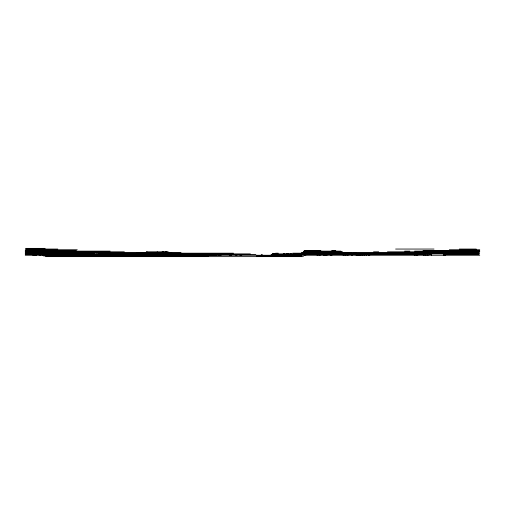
<?xml version="1.0" encoding="UTF-8"?>
<svg xmlns="http://www.w3.org/2000/svg" width="505" height="505" viewBox="0 0 505 505"><rect width="100%" height="100%" fill="white"/><g stroke="black" fill="none" stroke-linecap="round" stroke-linejoin="round"><path stroke-width="0.76" d="M49.162 254.564L49.155 255.259L47.205 254.564L47.293 253.876L49.162 254.564L51.321 253.876L53.309 254.564M152.775 255.259L152.819 254.564M129.52 254.564L127.443 255.259L127.412 253.876M55.809 254.564L55.891 253.876L57.469 254.564M131.603 253.876L131.515 254.564L133.68 253.876M44.213 253.188L44.301 252.5L41.082 253.188M200.845 254.564L200.7 255.259L205.043 253.876L204.879 254.564L202.959 255.259L202.959 253.876L199.185 255.259L200.712 254.564L200.605 253.876L198.718 254.564L200.188 253.876M302.729 252.5L304.262 251.812L304.117 252.5L305.771 251.812L304.117 251.812L302.817 252.5L304.446 251.812M221.133 254.564L220.975 255.259L218.204 254.564L216.127 255.259L214.051 254.564L211.557 255.259M295.002 254.564L293.563 255.259L295.816 254.564L293.657 255.259L293.822 254.564M231.366 254.564L231.189 255.259L228.595 254.564L229.289 253.876L231.284 254.564L231.366 255.259L228.595 254.564M187.052 254.564L187.235 253.876L185.051 254.564M290.653 253.876L290.261 255.259L291.644 253.876M118.517 254.564L120.512 255.259L120.512 254.564L122.595 255.259L122.797 254.564L124.52 255.259M296.839 254.564L297.047 253.876L294.522 255.259L295.198 253.876M99.731 254.564L99.479 255.259L102.73 253.876L104.996 254.564L103.885 253.876L101.309 254.564L101.808 253.876L103.197 255.259M140.605 253.876L140.352 254.564L142.688 253.876M171.851 253.188L167.628 251.812L146.841 251.812L144.506 253.188L144.765 252.5M310.777 251.124L311.042 250.436L306.264 250.436L304.117 251.124L306.901 250.436M149.202 253.876L148.906 254.564L150.926 253.876L151.001 255.259L153.078 254.564L153.078 255.259L157.592 253.876L158.911 255.259L160.009 254.564L162.086 255.259L164.163 254.564L166.24 255.259L166.177 254.564L168.234 255.259L168.184 254.564L166.934 253.876M157.036 255.259L157.339 254.564M177.179 254.564L176.87 255.259L174.414 253.876L174.553 254.564M294.737 254.564L294.415 255.259L297.186 254.564L297.331 255.259L299.743 253.876L297.653 255.259L300.368 254.564M123.283 254.564L122.942 255.259L125.366 254.564M272.94 255.259L273.634 253.876L271.015 255.259M191.521 254.564L191.875 253.876L189.703 254.564M144.07 253.188L144.436 252.5L144.935 253.188L146.841 251.812L148.23 253.188M296.965 254.564L297.325 253.876M275.32 253.876L274.568 255.259L277.788 253.876L277.1 255.259L279.865 254.564M169.705 253.188L170.084 252.5M153.028 254.564L152.624 255.259L154.309 254.564L154.7 255.259L157.238 254.564M337.094 251.812L336.677 252.5L338.76 251.812M189.318 254.564L189.741 253.876L187.387 254.564M86.828 252.5L87.258 251.812L90.029 253.188M330.447 252.5L330.882 251.812M417.818 253.876L416.328 255.259M43.613 254.564L43.171 255.259L41.334 254.564M158.665 253.188L163.368 251.812L162.484 253.188L165.552 251.812M84.486 253.876L84.026 254.564L87.112 253.876L87.573 254.564L90.029 253.876M460.535 250.436L460.03 251.124L464.991 250.436M456.539 250.436L456.028 251.124L459.31 250.436M207.719 253.876L207.119 254.564L211.279 255.259L211.279 254.564L209.272 253.876M273.773 255.259L274.991 253.876M193.888 253.876L193.264 254.564L193.958 253.876L191.875 254.564M294.011 254.564L293.38 255.259L293.721 254.564L291.417 255.259M273.388 255.259L274.726 253.876M286.101 253.876L284.763 255.259L286.966 253.876M154.473 255.259L155.155 254.564L152.996 255.259M116.358 253.876L115.664 254.564L117.053 253.876M141.299 253.876L141.299 255.259L144.07 254.564L144.765 253.876L146.147 255.259M150.307 253.188L151.001 252.5M312.431 251.124L313.125 250.436M357.464 253.876L356.082 255.259L360.014 253.876L358.462 254.564M293.664 255.259L294.371 254.564M142.902 254.564L143.666 253.876L141.993 254.564L139.917 253.876L139.917 254.564L137.865 253.876M344.757 253.876L343.147 255.259L345.313 253.876M424.099 254.564L423.285 255.259L425.027 254.564L425.475 254.564L425.172 255.259L427.413 254.564L427.331 255.259L429.326 254.564L431.522 254.564L431.598 255.259M473.501 249.741L472.648 250.436L475.937 249.741M156.133 255.259L156.998 254.564L153.772 255.259M87.573 254.564L86.677 255.259L90.313 254.564M286.979 255.259L287.907 254.564M318.017 254.564L317.045 255.259L319.356 254.564L319.356 255.259L321.439 254.564M353.999 253.876L351.922 255.259L350.577 253.876L347.377 255.259L348.841 253.876L345.098 255.259L347.074 253.876M145.768 254.564L144.765 255.259L146.841 254.564M321.439 252.5L322.455 251.812M156.411 253.876L155.388 254.564L159.315 253.876M200.883 254.564L201.924 253.876L197.405 255.259M270.63 255.259L272.713 253.876L271.74 255.259L274.322 253.876L279.814 255.259L278.482 254.564M290.287 253.876L288.178 255.259L290.615 253.876M286 255.259L288.178 253.876M197.499 255.259L198.598 254.564L198.648 255.259L200.605 253.876L199.103 254.564M287.755 254.564L288.873 253.876M97.654 254.564L98.803 253.876M294.188 255.259L296.498 253.876M302.924 252.5L304.117 251.812M303.076 252.5L304.288 251.812M186.332 254.564L187.576 253.876M117.949 253.876L116.674 254.564L118.833 253.876M161.392 253.188L160.009 252.5L159.542 253.188L163.368 251.812M102.168 254.564L103.462 253.876L104.276 254.564L105.627 253.876M359.465 254.564L358.159 255.259L360.235 254.564M345.098 255.259L347.762 253.876M288.26 255.259L290.943 253.876L289.251 254.564L290.949 255.259L288.98 254.564L288.873 255.259L286.796 254.564L288.683 255.259L288.323 254.564L288.664 253.876L284.719 254.564L283.33 253.876M343.52 253.876L342.169 254.564L342.22 253.876L339.928 254.564L338.76 253.876M55.386 253.876L54.003 254.564L55.386 255.259M100.426 254.564L101.808 253.876L100.426 255.259L99.731 253.876M145.459 254.564L146.841 253.876L146.841 255.259L151.689 253.876L152.655 254.564L155.155 253.876M162.086 254.564L163.468 253.876L164.857 254.564L165.293 253.876L166.934 254.564M315.202 250.436L315.202 251.124L316.584 250.436M197.101 255.259L198.534 254.564M185.543 254.564L187.027 253.876L184.95 254.564L182.905 253.876M120.203 253.876L118.65 254.564L121.067 253.876M159.921 253.876L157.648 254.564L159.214 253.876M184.95 254.564L186.515 253.876M469.94 250.436L468.318 251.124L470.395 250.436L470.281 251.124L472.427 250.436M278.255 254.564L276.595 255.259L279.631 254.564M299.635 254.564L301.346 253.876M198.995 255.259L200.712 254.564M309.199 251.124L310.922 250.436L313.113 251.124L314.849 250.436M287.667 255.259L289.416 254.564M356.442 255.259L360.014 253.876M90.723 255.259L92.535 254.564M299.49 254.564L297.66 255.259L301.58 253.876M191.641 254.564L193.491 253.876M155.155 255.259L157.042 254.564M152.655 254.564L150.755 255.259L150.307 254.564M154.094 254.564L156.032 253.876M157.863 254.564L155.849 255.259L155.849 254.564M315.202 251.124L317.216 250.436M151.001 254.564L153.072 253.876M166.24 253.188L168.323 252.5L171.479 253.188M209.196 254.564L211.279 253.876L208.666 254.564M295.804 255.259L297.881 254.564M368.549 255.259L370.626 254.564M414.277 255.259L418.437 253.876M127.386 254.564L129.52 253.876L127.329 254.564L127.216 253.876M30.167 252.5L28.002 253.188L27.952 252.5M157.655 254.564L159.839 253.876M305.291 252.5L307.583 251.812L306.655 252.5L309.66 251.812M337.763 253.876L335.472 254.564L335.787 253.876L330.447 255.259L330.118 254.564M141.299 254.564L143.641 253.876L144.07 254.564M304.149 252.5L306.529 251.812L306.396 252.5L308.965 251.812L342.346 251.812L340.383 252.5L340.61 253.188L338.502 251.812M416.354 255.259L418.74 254.564L424.162 254.564M143.376 254.564L145.882 253.876M328.364 254.564L325.807 255.259L326.287 254.564L323.516 255.259L323.516 254.564M91.001 253.876L91.418 254.564L94.189 253.876M158.62 253.188L161.392 252.5L162.78 253.188L165.552 252.5L167.837 253.188L167.168 252.5M180.79 253.876L178.019 254.564L177.324 253.876M277.788 254.564L275.017 255.259L274.322 254.564M306.889 254.564L304.117 255.259L304.117 254.564M104.055 255.259L107.35 254.564L107.35 255.259M95.571 255.259L99.037 254.564M138.528 253.188L141.993 252.5M308.681 251.124L312.431 250.436L320.883 250.436M25.597 248.365L45.172 248.365M25.597 249.053L57.797 249.053M395.611 249.053L434.022 249.053M459.31 249.053L476.24 249.053M25.597 249.741L77.252 249.741M449.311 249.741L479.75 249.741M25.25 250.436L76.356 250.436M331.652 250.436L335.989 251.124L334.6 250.436L332.524 251.124L332.524 250.436M422.994 250.436L479.75 250.436M25.25 251.124L110.109 251.124M303.928 251.124L340.831 251.124M404.612 251.124L409.845 251.124M414.58 251.124L479.75 251.124M25.25 251.812L124.306 251.812M373.555 251.812L378.699 251.812M387.48 251.812L479.75 251.812M25.25 252.5L181.03 252.5M301.346 252.5L479.201 252.5M25.25 253.188L94.877 253.188L94.877 252.5L97.276 253.188L97.654 252.5L99.731 253.188M98.342 253.188L192.5 253.188M192.853 253.188L233.449 253.188M275.579 253.188L278.28 253.188M292.711 253.188L479.403 253.188M25.25 253.876L250.347 253.876M272.359 253.876L479.403 253.876M25.25 254.564L255.839 254.564M261.236 254.564L262.341 254.564M272.99 254.564L416.354 254.564M479.03 254.564L444.665 254.564L445.423 255.259L443.377 254.564L443.377 255.259M25.25 255.259L479.75 255.259M43.48 255.947L208.571 255.947M256.464 255.947L301.775 255.947M45.494 256.635L303.429 256.635M166.24 254.564L170.273 255.259L169.011 254.564L172.218 255.259L171.094 254.564M310.714 251.812L314.501 252.5M151.001 253.876L154.555 254.564L153.747 253.876M162.086 252.5L165.552 253.188M73.402 254.564L76.741 255.259L76.867 254.564L77.183 255.259L74.86 254.564M68.112 253.188L64.899 252.5L67.165 253.188M170.816 253.876L176.636 255.259L175.601 254.564M208.054 254.564L211.014 255.259M340.143 252.5L342.914 253.188L342.548 252.5M113.587 254.564L116.358 255.259L116.358 254.564L118.435 255.259M76.867 253.876L79.638 254.564L79.638 253.876M54.003 253.876L56.775 254.564L56.251 253.876M38.064 254.564L40.842 255.259L40.842 254.564M63.011 253.188L60.347 252.5L62.708 253.188M344.41 252.5L347.017 253.188L345.818 252.5M340.837 252.5L343.425 253.188M208.723 253.876L213.356 255.259L211.728 254.564M62.955 253.188L60.423 252.5L61.623 253.188M234.427 254.564L236.908 255.259L235.526 254.564M172.508 254.564L174.907 255.259M29.751 253.876L34.233 255.259M116.358 255.259L113.985 254.564L114.136 255.259L111.586 254.564L111.769 255.259L109.427 254.564L111.51 255.259L111.51 254.564M285.742 254.564L283.4 253.876L284.719 254.564L284.719 253.876M174.073 253.876L178.019 255.259L177.324 254.564M88.646 253.188L88.646 252.5L90.913 253.188M308.271 250.436L310.487 251.124M171.946 254.564L174.156 255.259L173.587 254.564M353.311 252.5L355.444 253.188M215.433 253.876L219.593 255.259L218.349 254.564M177.968 253.876L180.096 254.564L179.408 253.876M241.762 255.259L239.654 254.564L240.153 255.259M112.097 252.5L114.199 253.188M358.159 254.564L356.082 253.876L360.185 255.259L356.24 253.876L360.16 255.259L359.541 253.876L362.312 255.259L361.801 253.876L364.395 255.259L364.395 253.876L366.472 255.259L366.472 253.876M213.356 254.564L215.433 255.259L214.739 254.564M185.644 255.259L183.561 254.564L184.098 255.259M166.24 251.812L168.323 252.5M169.705 253.876L171.782 254.564L171.782 253.876L173.865 254.564L173.139 253.876M113.903 253.876L115.986 254.564L114.534 253.876M103.197 254.564L105.274 255.259M88.646 252.5L90.723 253.188M81.715 253.876L83.792 254.564M44.995 254.564L42.919 253.876L42.919 254.564M40.842 253.876L44.995 255.259L44.995 253.876M90.723 252.5L88.659 251.812L89.385 252.5M70.675 254.564L72.707 255.259L72.707 254.564M103.796 253.876L105.703 254.564L108.045 253.876L105.968 254.564L105.968 253.876M183.372 255.259L181.484 254.564L181.484 255.259M343.198 252.5L345.079 253.188M181.15 255.259L179.319 254.564L179.117 255.259L177.773 254.564M168.569 254.564L170.4 255.259L170.4 254.564L172.653 255.259L170.961 254.564M282.314 254.564L284.025 255.259M122.538 254.564L124.167 255.259M62.835 254.564L64.394 255.259L60.24 253.876L60.24 254.564L62.317 255.259L62.317 253.876M216.178 253.876L217.579 254.564M121.206 254.564L122.595 255.259M94.877 255.259L93.494 254.564L93.494 255.259M183.132 253.876L184.47 254.564L182.179 253.876L182.797 254.564M338.451 251.812L340.61 253.188M110.911 252.5L112.066 253.188M91.418 254.564L92.257 255.259M338.905 251.812L339.726 252.5M174.78 254.564L175.589 255.259M175.102 253.876L175.746 254.564M90.913 254.564L91.418 255.259M79.178 254.564L79.638 255.259M35.988 254.564L36.442 255.259L33.911 254.564L33.974 255.259L32.03 254.564L31.834 253.876M90.029 254.564L90.464 255.259L87.952 254.564L87.952 255.259L83.792 253.876L83.792 255.259M210.421 253.876L211.279 255.259M346.72 252.5L347.124 253.188L344.991 252.5L347.074 253.188L347.074 252.5L349.151 253.188L349.151 252.5L351.227 253.188L350.931 252.5M289.188 254.564L289.567 255.259L291.461 254.564L291.593 255.259M119.824 253.876L120.512 255.259M162.086 255.259L161.865 254.564L160.009 255.259L160.009 254.564M318.516 251.812L318.668 252.5M355.659 252.5L355.754 253.188M101.328 253.876L101.417 254.564M144.436 252.5L144.506 253.188M323.516 251.812L323.516 252.5M319.356 251.812L319.356 252.5M164.163 254.564L164.163 255.259M157.238 251.812L157.238 253.188L155.155 252.5L155.155 253.188M137.145 252.5L137.145 253.188M85.875 253.876L85.875 254.564M77.562 254.564L77.562 255.259M68.554 254.564L68.554 255.259L66.471 254.564L66.471 255.259M57.469 253.876L57.469 255.259M306.44 250.436L304.136 251.124L306.459 250.436M347.124 253.188L345.054 252.5L347.118 253.188"/></g></svg>
